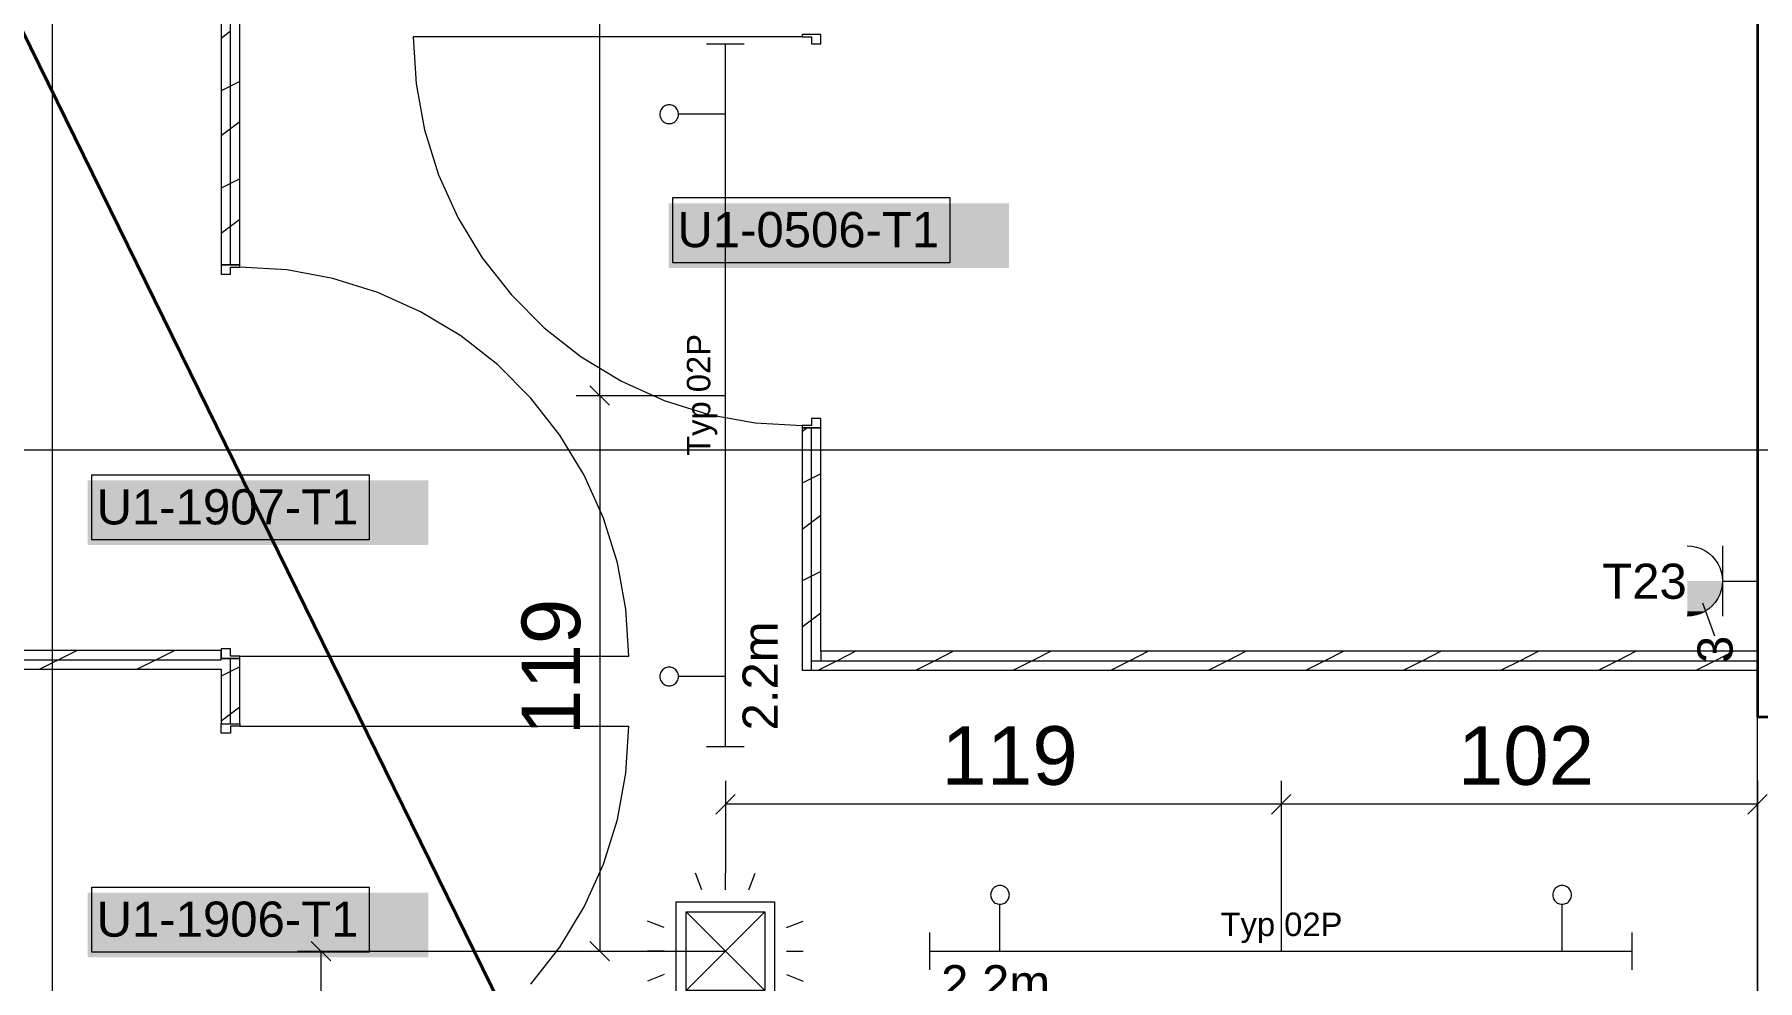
# Model space of a CAD drawing. Extents: x -1132 to 613, y -179 to 712.
# Drawn here: x -467.2 to -393.6, y -11.8 to 28.6 of the extents above; entities that cross this region are included whole.
import ezdxf
from ezdxf.lldxf.tags import DXFTag

# ---------------------------------------------------------------- set-up
doc = ezdxf.new("R2010")
doc.units = 0
doc.layers.get('0').update_dxf_attribs({"lineweight": 13})
for name, color, linetype, lineweight in [('A-DOOR-____-IDEN', 7, 'Continuous', 5), ('A-DOOR-____-OTLN', 7, 'Continuous', 9), ('A-DOOR-FRAM-MCUT', 7, 'Continuous', 9), ('A-DOOR-OPNG-OTLN', 7, 'Continuous', 9), ('A-WALL-____-MCUT', 7, 'Continuous', 35), ('A-WALL-____-PATT', 7, 'Continuous', 35), ('A-WALL-FNSH-MCUT', 7, 'Continuous', 35), ('S-GRID-____-OTLN', 7, 'Continuous', 5)]:
    doc.layers.add(name, color=color, linetype=linetype, lineweight=lineweight)
for name, color, linetype, lineweight, true_color in [('EL01_VVV_Mass', 7, 'Continuous', 13, 0xb2b200), ('EL01_WAN_Kraft', 1, 'Continuous', 13, 0xff0000), ('EL01_WAN_Leuchten', 7, 'Continuous', 13, 0x0080ff), ('EL01_WAN_Leuchtentyp', 7, 'Continuous', 13, 0x0099ff), ('EL01_WAN_Licht', 7, 'Continuous', 13, 0x0080ff), ('X_Geometrie', 3, 'Continuous', 50, 0x00ff00)]:
    doc.layers.add(name, color=color, linetype=linetype, lineweight=lineweight, true_color=true_color)
doc.styles.get("Standard").update_dxf_attribs({"font": 'arial.ttf'})
tags = doc.linetypes.add('_Rasterlinie_', pattern=[0.375, 0.2, -0.05, 0.075, -0.05]).pattern_tags.tags
tags[10:11] = [DXFTag(74, 4), DXFTag(75, 0), DXFTag(340, '0'), DXFTag(46, 1.0), DXFTag(50, 0.0), DXFTag(44, 0.0), DXFTag(45, 0.0)]
tags[8:9] = [DXFTag(74, 4), DXFTag(75, 0), DXFTag(340, '0'), DXFTag(46, 1.0), DXFTag(50, 0.0), DXFTag(44, 0.0), DXFTag(45, 0.0)]
tags[6:7] = [DXFTag(74, 4), DXFTag(75, 0), DXFTag(340, '0'), DXFTag(46, 1.0), DXFTag(50, 0.0), DXFTag(44, 0.0), DXFTag(45, 0.0)]
tags[4:5] = [DXFTag(74, 4), DXFTag(75, 0), DXFTag(340, '0'), DXFTag(46, 1.0), DXFTag(50, 0.0), DXFTag(44, 0.0), DXFTag(45, 0.0)]
tags = doc.linetypes.add('Grundrissdarstellung Sturz', pattern=[0.25, 0.15, -0.05, 0, -0.05]).pattern_tags.tags
tags[10:11] = [DXFTag(74, 4), DXFTag(75, 0), DXFTag(340, '0'), DXFTag(46, 1.0), DXFTag(50, 0.0), DXFTag(44, 0.0), DXFTag(45, 0.0)]
tags[8:9] = [DXFTag(74, 4), DXFTag(75, 0), DXFTag(340, '0'), DXFTag(46, 1.0), DXFTag(50, 0.0), DXFTag(44, 0.0), DXFTag(45, 0.0)]
tags[6:7] = [DXFTag(74, 4), DXFTag(75, 0), DXFTag(340, '0'), DXFTag(46, 1.0), DXFTag(50, 0.0), DXFTag(44, 0.0), DXFTag(45, 0.0)]
tags[4:5] = [DXFTag(74, 4), DXFTag(75, 0), DXFTag(340, '0'), DXFTag(46, 1.0), DXFTag(50, 0.0), DXFTag(44, 0.0), DXFTag(45, 0.0)]

# ---------------------------------------------------------------- blocks, each defined once
blk = doc.blocks.new('Referenz-A0UNPDE96I', base_point=(-1115.886, -117.372))
at = {"layer": 'A-DOOR-____-IDEN', "color": 0, "linetype": 'Continuous', "ltscale": 0.13}
for p, q in [((-439.936, 21.648), (-428.096, 21.648)), ((-439.936, 18.868), (-439.936, 21.648)), ((-428.096, 21.648), (-428.096, 18.868)), ((-428.096, 18.868), (-439.936, 18.868)), ((-464.736, 9.815), (-452.896, 9.815)), ((-464.736, 7.035), (-464.736, 9.815)), ((-452.896, 9.815), (-452.896, 7.035)), ((-452.896, 7.035), (-464.736, 7.035)), ((-464.736, -7.785), (-452.896, -7.785)), ((-464.736, -10.565), (-464.736, -7.785)), ((-452.896, -7.785), (-452.896, -10.565)), ((-452.896, -10.565), (-464.736, -10.565))]:
    blk.add_line(p, q, dxfattribs=at)
at = {"layer": 'A-DOOR-____-IDEN', "color": 7, "linetype": 'Continuous', "ltscale": 0.13, "true_color": 0xffffff}
for points in [[(-440.111, 18.646), (-425.572, 18.646), (-440.111, 21.405)], [(-425.572, 18.646), (-440.111, 21.405), (-425.572, 21.405)], [(-464.911, 6.812), (-450.372, 6.812), (-464.911, 9.571)], [(-450.372, 6.812), (-464.911, 9.571), (-450.372, 9.571)], [(-464.911, -10.788), (-450.372, -10.788), (-464.911, -8.029)], [(-450.372, -10.788), (-464.911, -8.029), (-450.372, -8.029)]]:
    blk.add_solid(points, dxfattribs=at)
at = {"layer": 'A-DOOR-____-OTLN', "color": 0, "linetype": 'Grundrissdarstellung Sturz', "ltscale": 0.13}
blk.add_line((-393.615, -20.522), (-393.615, -0.522), dxfattribs=at)
at = {"layer": 'A-DOOR-FRAM-MCUT', "color": 0, "linetype": 'Continuous', "ltscale": 0.13}
for p, q in [((-434.415, 28.612), (-434.415, 28.512)), ((-433.615, 28.612), (-434.415, 28.612)), ((-434.415, 28.512), (-434.015, 28.512)), ((-434.015, 28.512), (-434.015, 28.212)), ((-434.015, 28.212), (-433.615, 28.212)), ((-433.615, 28.212), (-433.615, 28.612)), ((-458.415, 18.778), (-459.215, 18.778)), ((-459.215, 18.778), (-459.215, 18.378)), ((-458.815, 18.378), (-458.815, 18.678)), ((-458.815, 18.678), (-458.415, 18.678)), ((-458.415, 18.678), (-458.415, 18.778)), ((-459.215, 18.378), (-458.815, 18.378)), ((-434.415, 11.912), (-434.415, 11.812)), ((-434.015, 11.912), (-434.415, 11.912)), ((-434.415, 11.812), (-433.615, 11.812)), ((-433.615, 12.212), (-434.015, 12.212)), ((-434.015, 12.212), (-434.015, 11.912)), ((-433.615, 11.812), (-433.615, 12.212)), ((-458.815, 2.378), (-459.215, 2.378)), ((-459.215, 2.378), (-459.215, 1.978)), ((-458.815, 2.078), (-458.815, 2.378)), ((-459.215, 1.978), (-458.415, 1.978)), ((-458.415, 2.078), (-458.815, 2.078)), ((-458.415, 1.978), (-458.415, 2.078)), ((-459.215, -0.822), (-458.415, -0.822)), ((-459.215, -1.222), (-459.215, -0.822)), ((-458.815, -1.222), (-459.215, -1.222)), ((-458.815, -0.922), (-458.815, -1.222)), ((-458.415, -0.922), (-458.815, -0.922)), ((-458.415, -0.822), (-458.415, -0.922))]:
    blk.add_line(p, q, dxfattribs=at)
at = {"layer": 'A-DOOR-OPNG-OTLN', "color": 0, "linetype": 'Continuous', "ltscale": 0.13}
for p, q in [((-434.415, 28.512), (-451.015, 28.512)), ((-451.015, 28.512), (-450.894, 26.511)), ((-450.894, 26.511), (-450.532, 24.539)), ((-450.532, 24.539), (-449.936, 22.625)), ((-449.936, 22.625), (-449.113, 20.797)), ((-449.113, 20.797), (-448.076, 19.082)), ((-456.414, 18.557), (-458.415, 18.678)), ((-454.442, 18.196), (-456.414, 18.557)), ((-448.076, 19.082), (-446.84, 17.504)), ((-452.528, 17.6), (-454.442, 18.196)), ((-450.7, 16.777), (-452.528, 17.6)), ((-446.84, 17.504), (-445.422, 16.086)), ((-448.985, 15.74), (-450.7, 16.777)), ((-447.407, 14.504), (-448.985, 15.74)), ((-445.422, 16.086), (-443.845, 14.85)), ((-443.845, 14.85), (-442.129, 13.813)), ((-445.989, 13.086), (-447.407, 14.504)), ((-442.129, 13.813), (-440.301, 12.99)), ((-444.753, 11.508), (-445.989, 13.086)), ((-440.301, 12.99), (-438.387, 12.394)), ((-438.387, 12.394), (-436.416, 12.033)), ((-436.416, 12.033), (-434.415, 11.912)), ((-443.716, 9.793), (-444.753, 11.508)), ((-442.893, 7.965), (-443.716, 9.793)), ((-442.297, 6.051), (-442.893, 7.965)), ((-441.936, 4.079), (-442.297, 6.051)), ((-441.815, 2.078), (-441.936, 4.079)), ((-458.415, 2.078), (-441.815, 2.078)), ((-458.415, -0.922), (-441.815, -0.922)), ((-441.936, -2.923), (-441.815, -0.922)), ((-442.297, -4.894), (-441.936, -2.923)), ((-442.893, -6.808), (-442.297, -4.894)), ((-443.716, -8.636), (-442.893, -6.808)), ((-444.753, -10.352), (-443.716, -8.636)), ((-445.989, -11.93), (-444.753, -10.352))]:
    blk.add_line(p, q, dxfattribs=at)
at = {"layer": 'A-WALL-____-MCUT', "color": 0, "linetype": 'Continuous', "ltscale": 0.35}
for p, q in [((-393.615, 89.478), (-393.615, -0.522)), ((-393.615, -0.522), (-385.615, -0.522))]:
    blk.add_line(p, q, dxfattribs=at)
at = {"layer": 'A-WALL-____-MCUT', "color": 0, "linetype": 'Continuous', "lineweight": 9, "ltscale": 0.13}
for p, q in [((-458.815, 18.778), (-458.815, 57.078)), ((-434.015, 1.478), (-434.015, 11.812)), ((-433.615, 2.278), (-433.615, 1.878)), ((-499.215, 1.912), (-459.215, 1.912)), ((-459.215, 1.912), (-459.215, 1.978)), ((-458.815, -0.822), (-458.815, 1.978)), ((-434.015, 1.878), (-393.615, 1.878))]:
    blk.add_line(p, q, dxfattribs=at)
at = {"layer": 'A-WALL-____-PATT', "color": 0, "linetype": 'Continuous', "lineweight": 9, "ltscale": 0.13}
for p, q in [((-458.815, 28.746), (-459.215, 28.446)), ((-458.415, 26.61), (-458.815, 26.41)), ((-458.815, 26.41), (-459.215, 26.21)), ((-458.815, 24.581), (-459.215, 24.281)), ((-458.415, 24.881), (-458.815, 24.581)), ((-458.815, 22.245), (-459.215, 22.045)), ((-458.415, 22.445), (-458.815, 22.245)), ((-458.415, 20.716), (-458.815, 20.416)), ((-458.815, 20.416), (-459.215, 20.116)), ((-434.191, 11.812), (-434.415, 11.644)), ((-434.015, 9.656), (-434.415, 9.456)), ((-433.615, 9.856), (-434.015, 9.656)), ((-434.015, 7.779), (-434.415, 7.479)), ((-433.615, 8.079), (-434.015, 7.779)), ((-434.015, 5.491), (-434.415, 5.291)), ((-433.615, 5.691), (-434.015, 5.491)), ((-433.615, 3.914), (-434.015, 3.614)), ((-434.015, 3.614), (-434.415, 3.314)), ((-465.363, 2.312), (-466.163, 1.912)), ((-461.198, 2.312), (-461.998, 1.912)), ((-432.11, 2.278), (-432.91, 1.878)), ((-427.946, 2.278), (-428.746, 1.878)), ((-423.781, 2.278), (-424.581, 1.878)), ((-419.616, 2.278), (-420.416, 1.878)), ((-415.451, 2.278), (-416.251, 1.878)), ((-411.286, 2.278), (-412.086, 1.878)), ((-407.121, 2.278), (-407.921, 1.878)), ((-402.956, 2.278), (-403.756, 1.878)), ((-398.791, 2.278), (-399.591, 1.878)), ((-394.626, 2.278), (-395.426, 1.878)), ((-466.163, 1.912), (-466.963, 1.512)), ((-461.998, 1.912), (-462.798, 1.512)), ((-458.415, 1.621), (-458.815, 1.421)), ((-432.91, 1.878), (-433.71, 1.478)), ((-428.746, 1.878), (-429.546, 1.478)), ((-424.581, 1.878), (-425.381, 1.478)), ((-420.416, 1.878), (-421.216, 1.478)), ((-416.251, 1.878), (-417.051, 1.478)), ((-412.086, 1.878), (-412.886, 1.478)), ((-407.921, 1.878), (-408.721, 1.478)), ((-403.756, 1.878), (-404.556, 1.478)), ((-399.591, 1.878), (-400.391, 1.478)), ((-395.426, 1.878), (-396.226, 1.478)), ((-458.815, 1.421), (-459.215, 1.221)), ((-458.815, -0.409), (-459.215, -0.709)), ((-458.415, -0.109), (-458.815, -0.409))]:
    blk.add_line(p, q, dxfattribs=at)
at = {"layer": 'A-WALL-FNSH-MCUT', "color": 0, "linetype": 'Continuous', "lineweight": 9, "ltscale": 0.13}
for p, q in [((-458.415, 18.778), (-458.415, 57.478)), ((-459.215, 56.678), (-459.215, 18.778)), ((-459.215, 18.778), (-458.415, 18.778)), ((-434.415, 11.812), (-434.415, 1.478)), ((-433.615, 11.812), (-434.415, 11.812)), ((-433.615, 2.278), (-433.615, 11.812)), ((-459.215, 2.312), (-499.215, 2.312)), ((-459.215, 1.978), (-459.215, 2.312)), ((-393.615, 2.278), (-433.615, 2.278)), ((-499.215, 1.512), (-459.215, 1.512)), ((-458.415, 1.978), (-459.215, 1.978)), ((-459.215, 1.512), (-459.215, -0.822)), ((-458.415, -0.822), (-458.415, 1.978)), ((-434.415, 1.478), (-393.615, 1.478)), ((-459.215, -0.822), (-458.415, -0.822))]:
    blk.add_line(p, q, dxfattribs=at)
at = {"layer": 'S-GRID-____-OTLN', "color": 0, "linetype": '_Rasterlinie_', "ltscale": 0.13}
for p, q in [((-466.415, -113.603), (-466.415, 631.478)), ((-1107.612, 10.878), (103.376, 10.878))]:
    blk.add_line(p, q, dxfattribs=at)
at = {"layer": 'X_Geometrie', "color": 0, "linetype": 'Continuous', "ltscale": 0.5}
blk.add_line((-494.994, 84.382), (-405.534, -97.873), dxfattribs=at)
at = {"layer": 'A-DOOR-____-IDEN', "color": 0, "linetype": 'Continuous', "ltscale": 0.13, "char_height": 1.5, "attachment_point": 1}
for s, insert in [('{\\fArial;U1-0506-T1}', (-439.736, 21.03)), ('{\\fArial;U1-1907-T1}', (-464.536, 9.196)), ('{\\fArial;U1-1906-T1}', (-464.536, -8.404))]:
    blk.add_mtext(s, dxfattribs=dict(at, insert=insert))
blk = doc.blocks.new('Maß-A0UNPEIJ6I', base_point=(-458.288, -59.516))
at = {"color": 0, "lineweight": -2}
for p, q in [((-454.541, -10.935), (-455.368, -10.108)), ((-455.954, -10.521), (-437.687, -10.521)), ((-454.954, -10.521), (-454.954, -59.102)), ((-454.541, -59.516), (-455.368, -58.688)), ((-455.954, -59.102), (-446.413, -59.102))]:
    blk.add_line(p, q, dxfattribs=at)
at = {"color": 0, "lineweight": -2, "insert": (-458.288, -37.596), "char_height": 2.5, "attachment_point": 1, "rotation": 90}
blk.add_mtext('{\\fArial;243}', dxfattribs=at)
blk = doc.blocks.new('Maß-A0UNPEJD6I', base_point=(-414.375, -20.522))
at = {"color": 0, "lineweight": -2}
for p, q in [((-413.962, -3.253), (-413.962, -10.522)), ((-393.613, -3.253), (-393.613, -20.522)), ((-414.375, -4.667), (-413.548, -3.839)), ((-393.613, -4.253), (-413.962, -4.253)), ((-394.026, -4.667), (-393.199, -3.839))]:
    blk.add_line(p, q, dxfattribs=at)
at = {"color": 0, "lineweight": -2, "insert": (-406.416, -0.92), "char_height": 2.5, "attachment_point": 1}
blk.add_mtext('{\\fArial;102}', dxfattribs=at)
blk = doc.blocks.new('LED-Langfeldleuchte 37W-A0UNPENH6I', base_point=(-440.487, -1.796))
at = {"color": 0, "lineweight": -2}
for p, q in [((-436.887, 28.204), (-438.487, 28.204)), ((-437.687, -1.796), (-437.687, 28.204)), ((-440.484, 25.256), (-440.487, 25.204)), ((-440.487, 25.204), (-440.484, 25.152)), ((-440.474, 25.307), (-440.484, 25.256)), ((-440.484, 25.152), (-440.474, 25.1)), ((-440.457, 25.357), (-440.474, 25.307)), ((-440.474, 25.1), (-440.457, 25.051)), ((-440.434, 25.404), (-440.457, 25.357)), ((-440.457, 25.051), (-440.434, 25.004)), ((-440.405, 25.447), (-440.434, 25.404)), ((-440.37, 25.487), (-440.405, 25.447)), ((-440.331, 25.521), (-440.37, 25.487)), ((-440.287, 25.55), (-440.331, 25.521)), ((-440.24, 25.574), (-440.287, 25.55)), ((-440.191, 25.59), (-440.24, 25.574)), ((-440.139, 25.601), (-440.191, 25.59)), ((-440.087, 25.604), (-440.139, 25.601)), ((-440.035, 25.601), (-440.087, 25.604)), ((-439.984, 25.59), (-440.035, 25.601)), ((-439.934, 25.574), (-439.984, 25.59)), ((-439.887, 25.55), (-439.934, 25.574)), ((-439.844, 25.521), (-439.887, 25.55)), ((-439.804, 25.487), (-439.844, 25.521)), ((-439.77, 25.447), (-439.804, 25.487)), ((-439.741, 25.404), (-439.77, 25.447)), ((-439.718, 25.357), (-439.741, 25.404)), ((-439.741, 25.004), (-439.718, 25.051)), ((-439.701, 25.307), (-439.718, 25.357)), ((-439.718, 25.051), (-439.701, 25.1)), ((-439.691, 25.256), (-439.701, 25.307)), ((-439.701, 25.1), (-439.691, 25.152)), ((-439.687, 25.204), (-439.691, 25.256)), ((-439.691, 25.152), (-439.687, 25.204)), ((-437.687, 25.204), (-439.687, 25.204)), ((-440.434, 25.004), (-440.405, 24.96)), ((-440.405, 24.96), (-440.37, 24.921)), ((-440.37, 24.921), (-440.331, 24.887)), ((-440.331, 24.887), (-440.287, 24.858)), ((-440.287, 24.858), (-440.24, 24.834)), ((-440.24, 24.834), (-440.191, 24.818)), ((-440.191, 24.818), (-440.139, 24.807)), ((-440.139, 24.807), (-440.087, 24.804)), ((-440.087, 24.804), (-440.035, 24.807)), ((-440.035, 24.807), (-439.984, 24.818)), ((-439.984, 24.818), (-439.934, 24.834)), ((-439.934, 24.834), (-439.887, 24.858)), ((-439.887, 24.858), (-439.844, 24.887)), ((-439.844, 24.887), (-439.804, 24.921)), ((-439.804, 24.921), (-439.77, 24.96)), ((-439.77, 24.96), (-439.741, 25.004)), ((-440.37, 1.487), (-440.405, 1.447)), ((-440.331, 1.521), (-440.37, 1.487)), ((-440.287, 1.55), (-440.331, 1.521)), ((-440.24, 1.574), (-440.287, 1.55)), ((-440.191, 1.59), (-440.24, 1.574)), ((-440.139, 1.601), (-440.191, 1.59)), ((-440.087, 1.604), (-440.139, 1.601)), ((-440.035, 1.601), (-440.087, 1.604)), ((-439.984, 1.59), (-440.035, 1.601)), ((-439.934, 1.574), (-439.984, 1.59)), ((-439.887, 1.55), (-439.934, 1.574)), ((-439.844, 1.521), (-439.887, 1.55)), ((-439.804, 1.487), (-439.844, 1.521)), ((-439.77, 1.447), (-439.804, 1.487)), ((-440.484, 1.256), (-440.487, 1.204)), ((-440.487, 1.204), (-440.484, 1.152)), ((-440.474, 1.307), (-440.484, 1.256)), ((-440.484, 1.152), (-440.474, 1.1)), ((-440.457, 1.357), (-440.474, 1.307)), ((-440.474, 1.1), (-440.457, 1.051)), ((-440.434, 1.404), (-440.457, 1.357)), ((-440.457, 1.051), (-440.434, 1.004)), ((-440.405, 1.447), (-440.434, 1.404)), ((-440.434, 1.004), (-440.405, 0.96)), ((-440.405, 0.96), (-440.37, 0.921)), ((-440.37, 0.921), (-440.331, 0.887)), ((-440.331, 0.887), (-440.287, 0.858)), ((-440.287, 0.858), (-440.24, 0.834)), ((-440.24, 0.834), (-440.191, 0.818)), ((-440.191, 0.818), (-440.139, 0.807)), ((-440.139, 0.807), (-440.087, 0.804)), ((-440.087, 0.804), (-440.035, 0.807)), ((-440.035, 0.807), (-439.984, 0.818)), ((-439.984, 0.818), (-439.934, 0.834)), ((-439.934, 0.834), (-439.887, 0.858)), ((-439.887, 0.858), (-439.844, 0.887)), ((-439.844, 0.887), (-439.804, 0.921)), ((-439.804, 0.921), (-439.77, 0.96)), ((-439.741, 1.404), (-439.77, 1.447)), ((-439.77, 0.96), (-439.741, 1.004)), ((-439.718, 1.357), (-439.741, 1.404)), ((-439.741, 1.004), (-439.718, 1.051)), ((-439.701, 1.307), (-439.718, 1.357)), ((-439.718, 1.051), (-439.701, 1.1)), ((-439.691, 1.256), (-439.701, 1.307)), ((-439.701, 1.1), (-439.691, 1.152)), ((-439.687, 1.204), (-439.691, 1.256)), ((-439.691, 1.152), (-439.687, 1.204)), ((-437.687, 1.204), (-439.687, 1.204)), ((-436.887, -1.796), (-438.487, -1.796))]:
    blk.add_line(p, q, dxfattribs=at)
blk = doc.blocks.new('Bemerkung 1-A0UNPENJ6I', base_point=(-439.332, 10.623))
at = {"color": 0, "lineweight": -2, "insert": (-439.332, 10.623), "char_height": 1, "attachment_point": 1, "rotation": 90}
blk.add_mtext('{\\fArial;Typ 02P}', dxfattribs=at)
blk = doc.blocks.new('Bauteilbeschriftung-A0UNPENL6I', base_point=(-436.952, -1.101))
at = {"color": 0, "linetype": 'ByBlock', "lineweight": -2, "ltscale": 0.13, "insert": (-436.952, -1.101), "char_height": 1.5, "attachment_point": 1, "rotation": 90}
blk.add_mtext('{\\fArial;2.2m}', dxfattribs=at)
blk = doc.blocks.new('Maß-A0UNPEOJ6I', base_point=(-446.388, 12.79))
at = {"color": 0, "lineweight": -2}
for p, q in [((-444.054, 65.647), (-437.68, 65.647)), ((-443.468, 66.06), (-442.641, 65.233)), ((-443.054, 13.204), (-443.054, 65.647)), ((-443.468, 13.618), (-442.641, 12.79)), ((-444.054, 13.204), (-437.687, 13.204))]:
    blk.add_line(p, q, dxfattribs=at)
at = {"color": 0, "lineweight": -2, "insert": (-446.388, 36.654), "char_height": 2.5, "attachment_point": 1, "rotation": 90}
blk.add_mtext('{\\fArial;262}', dxfattribs=at)
blk = doc.blocks.new('LED-Langfeldleuchte 37W-A0UNPEUX6I', base_point=(-428.962, -11.322))
at = {"color": 0, "lineweight": -2}
for p, q in [((-426.358, -8.069), (-426.362, -8.122)), ((-426.348, -8.018), (-426.358, -8.069)), ((-426.331, -7.969), (-426.348, -8.018)), ((-426.308, -7.922), (-426.331, -7.969)), ((-426.279, -7.878), (-426.308, -7.922)), ((-426.245, -7.839), (-426.279, -7.878)), ((-426.205, -7.804), (-426.245, -7.839)), ((-426.162, -7.775), (-426.205, -7.804)), ((-426.115, -7.752), (-426.162, -7.775)), ((-426.065, -7.735), (-426.115, -7.752)), ((-426.014, -7.725), (-426.065, -7.735)), ((-425.962, -7.722), (-426.014, -7.725)), ((-425.91, -7.725), (-425.962, -7.722)), ((-425.858, -7.735), (-425.91, -7.725)), ((-425.809, -7.752), (-425.858, -7.735)), ((-425.762, -7.775), (-425.809, -7.752)), ((-425.718, -7.804), (-425.762, -7.775)), ((-425.679, -7.839), (-425.718, -7.804)), ((-425.644, -7.878), (-425.679, -7.839)), ((-425.615, -7.922), (-425.644, -7.878)), ((-425.592, -7.969), (-425.615, -7.922)), ((-425.575, -8.018), (-425.592, -7.969)), ((-425.565, -8.069), (-425.575, -8.018)), ((-425.562, -8.122), (-425.565, -8.069)), ((-402.358, -8.069), (-402.362, -8.122)), ((-402.348, -8.018), (-402.358, -8.069)), ((-402.331, -7.969), (-402.348, -8.018)), ((-402.308, -7.922), (-402.331, -7.969)), ((-402.279, -7.878), (-402.308, -7.922)), ((-402.245, -7.839), (-402.279, -7.878)), ((-402.205, -7.804), (-402.245, -7.839)), ((-402.162, -7.775), (-402.205, -7.804)), ((-402.115, -7.752), (-402.162, -7.775)), ((-402.065, -7.735), (-402.115, -7.752)), ((-402.014, -7.725), (-402.065, -7.735)), ((-401.962, -7.722), (-402.014, -7.725)), ((-401.91, -7.725), (-401.962, -7.722)), ((-401.858, -7.735), (-401.91, -7.725)), ((-401.809, -7.752), (-401.858, -7.735)), ((-401.762, -7.775), (-401.809, -7.752)), ((-401.718, -7.804), (-401.762, -7.775)), ((-401.679, -7.839), (-401.718, -7.804)), ((-401.644, -7.878), (-401.679, -7.839)), ((-401.615, -7.922), (-401.644, -7.878)), ((-401.592, -7.969), (-401.615, -7.922)), ((-401.575, -8.018), (-401.592, -7.969)), ((-401.565, -8.069), (-401.575, -8.018)), ((-401.562, -8.122), (-401.565, -8.069)), ((-426.362, -8.122), (-426.358, -8.174)), ((-426.358, -8.174), (-426.348, -8.225)), ((-426.348, -8.225), (-426.331, -8.275)), ((-426.331, -8.275), (-426.308, -8.322)), ((-426.308, -8.322), (-426.279, -8.365)), ((-426.279, -8.365), (-426.245, -8.404)), ((-426.245, -8.404), (-426.205, -8.439)), ((-426.205, -8.439), (-426.162, -8.468)), ((-426.162, -8.468), (-426.115, -8.491)), ((-426.115, -8.491), (-426.065, -8.508)), ((-426.065, -8.508), (-426.014, -8.518)), ((-426.014, -8.518), (-425.962, -8.522)), ((-425.962, -8.522), (-425.91, -8.518)), ((-425.962, -10.522), (-425.962, -8.522)), ((-425.91, -8.518), (-425.858, -8.508)), ((-425.858, -8.508), (-425.809, -8.491)), ((-425.809, -8.491), (-425.762, -8.468)), ((-425.762, -8.468), (-425.718, -8.439)), ((-425.718, -8.439), (-425.679, -8.404)), ((-425.679, -8.404), (-425.644, -8.365)), ((-425.644, -8.365), (-425.615, -8.322)), ((-425.615, -8.322), (-425.592, -8.275)), ((-425.592, -8.275), (-425.575, -8.225)), ((-425.575, -8.225), (-425.565, -8.174)), ((-425.565, -8.174), (-425.562, -8.122)), ((-402.362, -8.122), (-402.358, -8.174)), ((-402.358, -8.174), (-402.348, -8.225)), ((-402.348, -8.225), (-402.331, -8.275)), ((-402.331, -8.275), (-402.308, -8.322)), ((-402.308, -8.322), (-402.279, -8.365)), ((-402.279, -8.365), (-402.245, -8.404)), ((-402.245, -8.404), (-402.205, -8.439)), ((-402.205, -8.439), (-402.162, -8.468)), ((-402.162, -8.468), (-402.115, -8.491)), ((-402.115, -8.491), (-402.065, -8.508)), ((-402.065, -8.508), (-402.014, -8.518)), ((-402.014, -8.518), (-401.962, -8.522)), ((-401.962, -8.522), (-401.91, -8.518)), ((-401.962, -10.522), (-401.962, -8.522)), ((-401.91, -8.518), (-401.858, -8.508)), ((-401.858, -8.508), (-401.809, -8.491)), ((-401.809, -8.491), (-401.762, -8.468)), ((-401.762, -8.468), (-401.718, -8.439)), ((-401.718, -8.439), (-401.679, -8.404)), ((-401.679, -8.404), (-401.644, -8.365)), ((-401.644, -8.365), (-401.615, -8.322)), ((-401.615, -8.322), (-401.592, -8.275)), ((-401.592, -8.275), (-401.575, -8.225)), ((-401.575, -8.225), (-401.565, -8.174)), ((-401.565, -8.174), (-401.562, -8.122)), ((-428.962, -11.322), (-428.962, -9.722)), ((-398.962, -11.322), (-398.962, -9.722)), ((-428.962, -10.522), (-398.962, -10.522))]:
    blk.add_line(p, q, dxfattribs=at)
blk = doc.blocks.new('Bemerkung 1-A0UNPEUZ6I', base_point=(-416.543, -9.877))
at = {"color": 0, "lineweight": -2, "insert": (-416.543, -8.877), "char_height": 1, "attachment_point": 1}
blk.add_mtext('{\\fArial;Typ 02P}', dxfattribs=at)
blk = doc.blocks.new('Bauteilbeschriftung-A0UNPEV16I', base_point=(-428.477, -12.618))
at = {"color": 0, "linetype": 'ByBlock', "lineweight": -2, "ltscale": 0.13, "insert": (-428.477, -11.118), "char_height": 1.5, "attachment_point": 1}
blk.add_mtext('{\\fArial;2.2m}', dxfattribs=at)
blk = doc.blocks.new('Maß-A0UNPF156I', base_point=(-438.101, -10.522))
at = {"color": 0, "lineweight": -2}
for p, q in [((-437.687, -3.253), (-437.687, -7.199)), ((-413.962, -3.253), (-413.962, -10.522)), ((-438.101, -4.667), (-437.274, -3.839)), ((-413.962, -4.253), (-437.687, -4.253)), ((-414.375, -4.667), (-413.548, -3.839))]:
    blk.add_line(p, q, dxfattribs=at)
at = {"color": 0, "lineweight": -2, "insert": (-428.466, -0.92), "char_height": 2.5, "attachment_point": 1}
blk.add_mtext('{\\fArial;119}', dxfattribs=at)
blk = doc.blocks.new('Maß-A0UNPF1T6I', base_point=(-446.388, -10.935))
at = {"color": 0, "lineweight": -2}
for p, q in [((-442.641, 12.79), (-443.468, 13.618)), ((-444.054, 13.204), (-437.687, 13.204)), ((-443.054, 13.204), (-443.054, -10.521)), ((-442.641, -10.935), (-443.468, -10.108)), ((-444.054, -10.521), (-441.01, -10.521))]:
    blk.add_line(p, q, dxfattribs=at)
at = {"color": 0, "lineweight": -2, "insert": (-446.388, -1.3), "char_height": 2.5, "attachment_point": 1, "rotation": 90}
blk.add_mtext('{\\fArial;119}', dxfattribs=at)
blk = doc.blocks.new('Bewegungsmelder UP-A0UNPFJ96I', base_point=(-441.01, -13.844))
at = {"color": 0, "lineweight": -2}
for p, q in [((-438.691, -7.907), (-438.963, -7.199)), ((-437.687, -7.907), (-437.687, -7.199)), ((-436.683, -7.907), (-436.412, -7.199)), ((-439.787, -12.621), (-439.787, -8.421)), ((-439.787, -8.421), (-435.587, -8.421)), ((-435.587, -8.421), (-435.587, -12.621)), ((-440.301, -9.518), (-441.01, -9.246)), ((-439.367, -8.841), (-436.007, -8.841)), ((-439.367, -12.201), (-439.367, -8.841)), ((-439.367, -12.201), (-436.007, -8.841)), ((-436.007, -12.201), (-439.367, -8.841)), ((-436.007, -8.841), (-436.007, -12.201)), ((-435.073, -9.518), (-434.365, -9.246)), ((-440.301, -10.521), (-441.01, -10.521)), ((-435.073, -10.521), (-434.365, -10.521)), ((-440.301, -11.525), (-441.01, -11.797)), ((-435.073, -11.525), (-434.365, -11.797)), ((-436.007, -12.201), (-439.367, -12.201)), ((-435.587, -12.621), (-439.787, -12.621)), ((-438.691, -13.136), (-438.963, -13.844)), ((-437.687, -13.136), (-437.687, -13.844)), ((-436.683, -13.136), (-436.412, -13.844))]:
    blk.add_line(p, q, dxfattribs=at)
blk = doc.blocks.new('Steckdose T23_ AP_ 3-fach-A0UNPGA96I', base_point=(-400.245, 1.779))
at = {"color": 0, "lineweight": -2}
for p, q in [((-396.613, 6.778), (-396.417, 6.765)), ((-396.417, 6.765), (-396.224, 6.727)), ((-396.224, 6.727), (-396.039, 6.664)), ((-396.039, 6.664), (-395.863, 6.577)), ((-395.113, 6.778), (-395.113, 3.778)), ((-395.863, 6.577), (-395.7, 6.468)), ((-395.7, 6.468), (-395.552, 6.339)), ((-395.552, 6.339), (-395.423, 6.191)), ((-395.423, 6.191), (-395.314, 6.028)), ((-395.314, 6.028), (-395.227, 5.852)), ((-395.227, 5.852), (-395.164, 5.666)), ((-395.164, 5.666), (-395.125, 5.474)), ((-395.125, 5.474), (-395.113, 5.278)), ((-395.113, 5.278), (-395.125, 5.082)), ((-395.113, 5.278), (-393.613, 5.278)), ((-395.314, 4.528), (-395.423, 4.365)), ((-395.227, 4.704), (-395.314, 4.528)), ((-395.164, 4.89), (-395.227, 4.704)), ((-395.125, 5.082), (-395.164, 4.89)), ((-396.417, 3.791), (-396.613, 3.778)), ((-396.224, 3.829), (-396.417, 3.791)), ((-396.039, 3.892), (-396.224, 3.829)), ((-395.863, 3.979), (-396.039, 3.892)), ((-395.966, 4.352), (-395.458, 2.936)), ((-395.7, 4.088), (-395.863, 3.979)), ((-395.552, 4.218), (-395.7, 4.088)), ((-395.423, 4.365), (-395.552, 4.218))]:
    blk.add_line(p, q, dxfattribs=at)
for points in [[(-395.164, 4.89), (-396.613, 4.89), (-395.113, 5.278)], [(-396.613, 4.89), (-395.113, 5.278), (-396.613, 5.278)], [(-395.113, 5.278), (-396.613, 5.278), (-396.613, 5.278)], [(-395.314, 4.528), (-396.613, 4.528), (-395.164, 4.89)], [(-396.613, 4.528), (-395.164, 4.89), (-396.613, 4.89)], [(-395.552, 4.218), (-396.613, 4.218), (-395.314, 4.528)], [(-396.613, 4.218), (-395.314, 4.528), (-396.613, 4.528)], [(-395.863, 3.979), (-396.613, 3.979), (-395.552, 4.218)], [(-396.613, 3.979), (-395.552, 4.218), (-396.613, 4.218)], [(-396.224, 3.829), (-396.613, 3.829), (-395.863, 3.979)], [(-396.613, 3.829), (-395.863, 3.979), (-396.613, 3.979)], [(-396.613, 3.778), (-396.224, 3.829), (-396.613, 3.829)]]:
    blk.add_solid(points, dxfattribs=at)
at = {"color": 0, "lineweight": -2, "insert": (-400.245, 6.02), "char_height": 1.5, "attachment_point": 1}
blk.add_mtext('{\\fArial;T23}', dxfattribs=at)
at = {"color": 0, "lineweight": -2, "insert": (-396.182, 1.779), "char_height": 1.5, "attachment_point": 1, "rotation": 90}
blk.add_mtext('{\\fArial;3}', dxfattribs=at)

msp = doc.modelspace()

# ---------------------------------------------------------------- block references
at = {"color": 9, "lineweight": 25, "ltscale": 0.25, "true_color": 0xc0c0c0}
msp.add_blockref('Referenz-A0UNPDE96I', (-1115.886, -117.372), dxfattribs=at)
at = {"layer": 'EL01_VVV_Mass', "linetype": 'Continuous', "ltscale": 0.13}
for name, p in [('Maß-A0UNPEOJ6I', (-446.388, 12.79)), ('Maß-A0UNPF1T6I', (-446.388, -10.935)), ('Maß-A0UNPF156I', (-438.101, -10.522)), ('Maß-A0UNPEJD6I', (-414.375, -20.522)), ('Maß-A0UNPEIJ6I', (-458.288, -59.516))]:
    msp.add_blockref(name, p, dxfattribs=at)
at = {"layer": 'EL01_WAN_Kraft', "color": 1, "linetype": 'Continuous', "ltscale": 0.13, "true_color": 0xff0000}
msp.add_blockref('Steckdose T23_ AP_ 3-fach-A0UNPGA96I', (-400.245, 1.779), dxfattribs=at)
at = {"layer": 'EL01_WAN_Leuchten', "ltscale": 0.13}
for name, p in [('LED-Langfeldleuchte 37W-A0UNPENH6I', (-440.487, -1.796)), ('Bauteilbeschriftung-A0UNPENL6I', (-436.952, -1.101)), ('LED-Langfeldleuchte 37W-A0UNPEUX6I', (-428.962, -11.322)), ('Bauteilbeschriftung-A0UNPEV16I', (-428.477, -12.618))]:
    msp.add_blockref(name, p, dxfattribs=at)
at = {"layer": 'EL01_WAN_Leuchtentyp', "ltscale": 0.13}
for name, p in [('Bemerkung 1-A0UNPENJ6I', (-439.332, 10.623)), ('Bemerkung 1-A0UNPEUZ6I', (-416.543, -9.877))]:
    msp.add_blockref(name, p, dxfattribs=at)
at = {"layer": 'EL01_WAN_Licht', "linetype": 'Continuous', "ltscale": 0.13}
msp.add_blockref('Bewegungsmelder UP-A0UNPFJ96I', (-441.01, -13.844), dxfattribs=at)

doc.saveas('drawing.dxf')
